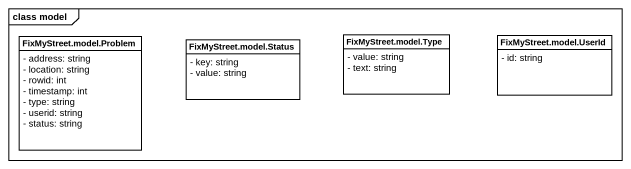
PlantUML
@startuml
mainframe class model
hide circle
hide empty members
skinparam classAttributeIconSize 0
class "FixMyStreet.model.Problem" as FixMyStreet_model_Problem {
  - address: string
  - location: string
  - rowid: int
  - timestamp: int
  - type: string
  - userid: string
  - status: string
}
class "FixMyStreet.model.Status" as FixMyStreet_model_Status {
  - key: string
  - value: string
}
class "FixMyStreet.model.Type" as FixMyStreet_model_Type {
  - value: string
  - text: string
}
class "FixMyStreet.model.UserId" as FixMyStreet_model_UserId {
  - id: string
}
@enduml
